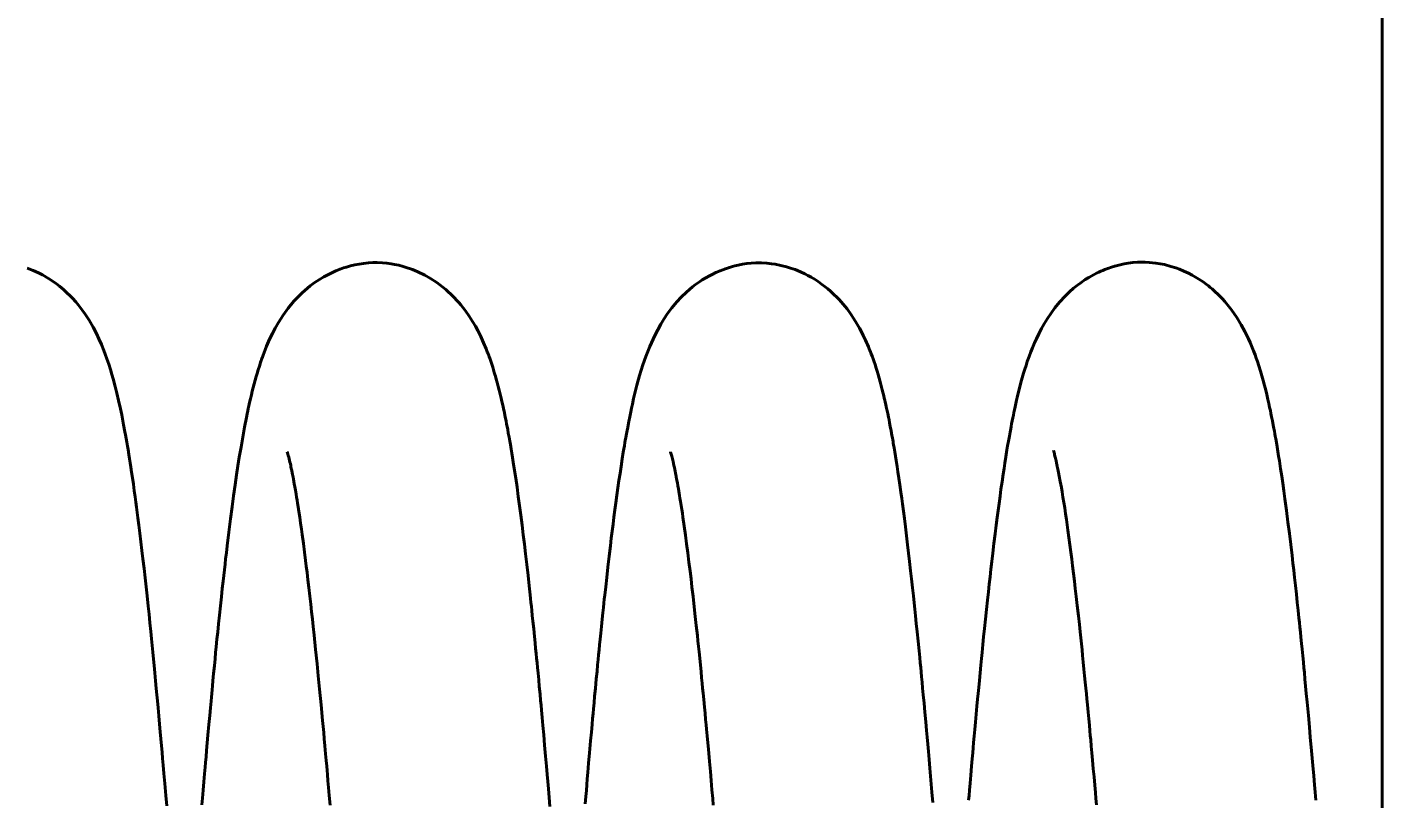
# Model space of a CAD drawing. Header units: millimetres. Extents: x 15 to 415, y 5 to 292.
# Drawn here: x 115.441 to 120.362, y 258.274 to 261.061 of the extents above; entities that cross this region are included whole.
import ezdxf

# ---------------------------------------------------------------- set-up
doc = ezdxf.new("R2010")
doc.units = ezdxf.units.MM
doc.layers.add('Annotations', color=7, linetype='Continuous')
doc.layers.add('Geometries', color=7, linetype='Continuous')
doc.styles.add('Shapr2', font='txt', dxfattribs={"height": 3.3495})
doc.dimstyles.new('ISO-25', dxfattribs={"dimtxt": 2.5, "dimasz": 2.5, "dimexe": 1.25, "dimexo": 0.625, "dimtad": 1, "dimtxsty": 'Standard', "dimcen": 2.5, "dimadec": 0, "dimazin": 0, "dimtfac": 1, "dimtmove": 0, "dimatfit": 3, "dimfxl": 1, "dimarcsym": 0})

# ---------------------------------------------------------------- blocks, each defined once
blk = doc.blocks.new('*D2')
at = {"layer": 'Annotations', "color": 0, "linetype": 'Continuous', "lineweight": 15}
for p, q in [((73.9656, 280.0186), (155.8998, 280.0186)), ((154.6498, 180.5226), (154.6498, 277.5186)), ((77.224, 178.0226), (155.8998, 178.0226))]:
    blk.add_line(p, q, dxfattribs=at)
at = {"layer": 'Annotations', "color": 0}
for points in [[(155.0665, 277.5186), (154.2332, 277.5186), (154.6498, 280.0186)], [(154.2332, 180.5226), (155.0665, 180.5226), (154.6498, 178.0226)]]:
    blk.add_solid(points, dxfattribs=at)
at = {"layer": 'Defpoints', "color": 0}
for p in [(73.3406, 280.0186), (154.6498, 280.0186), (76.599, 178.0226)]:
    blk.add_point(p, dxfattribs=at)
at = {"layer": 'Annotations', "color": 0, "lineweight": 15, "insert": (152.2751, 225.5824), "char_height": 3.3495, "attachment_point": 5, "rotation": 90, "style": 'Shapr2'}
blk.add_mtext('\\A1;102', dxfattribs=at)

msp = doc.modelspace()

# ---------------------------------------------------------------- linework, layer by layer
at = {"layer": 'Geometries', "linetype": 'Continuous', "lineweight": 40}
msp.add_line((120.3308, 262.481), (120.3308, 257.8722), dxfattribs=at)
at = {"layer": 'Geometries', "linetype": 'Continuous', "lineweight": 40, "flags": 128}
for points in [[(117.3273, 258.246), (117.3245, 258.279), (117.3219, 258.3097), (117.3196, 258.3371), (117.3174, 258.3625), (117.3148, 258.3923), (117.3117, 258.4279), (117.3082, 258.4679), (117.305, 258.5048), (117.3019, 258.5389), (117.2992, 258.5684), (117.2969, 258.5945), (117.2953, 258.6119), (117.2937, 258.6293), (117.2916, 258.6517), (117.289, 258.6793), (117.2867, 258.7044), (117.2844, 258.7279), (117.2825, 258.7481), (117.2809, 258.7648), (117.2793, 258.7818), (117.2775, 258.7994), (117.2757, 258.8177), (117.2738, 258.8376), (117.2715, 258.8609), (117.2688, 258.8876), (117.2659, 258.9153), (117.2637, 258.9369), (117.2619, 258.9546), (117.2603, 258.9691), (117.2589, 258.9832), (117.2574, 258.9972), (117.2559, 259.0111), (117.2523, 259.0437), (117.2483, 259.0805), (117.2438, 259.12), (117.2394, 259.1586), (117.2352, 259.1936), (117.2311, 259.2281), (117.2267, 259.2628), (117.2222, 259.2983), (117.2177, 259.3329), (117.2131, 259.3667), (117.2085, 259.3996), (117.2037, 259.4324), (117.1984, 259.4677), (117.1949, 259.4901), (117.1921, 259.5076), (117.1896, 259.5229), (117.1872, 259.5377), (117.1845, 259.5537), (117.1823, 259.5663), (117.1797, 259.581), (117.1771, 259.5952), (117.1748, 259.6079), (117.1728, 259.6186), (117.171, 259.6276), (117.1688, 259.6392), (117.1661, 259.6528), (117.1629, 259.6682), (117.1597, 259.6836), (117.1568, 259.6967), (117.1541, 259.7089), (117.1511, 259.7217), (117.1478, 259.7358), (117.1443, 259.7498), (117.1407, 259.7641), (117.1371, 259.7776), (117.1337, 259.7901), (117.1307, 259.8008), (117.1288, 259.8072), (117.1266, 259.8145), (117.1237, 259.824), (117.1208, 259.8335), (117.1175, 259.8437), (117.1149, 259.8514), (117.1123, 259.8591), (117.1101, 259.8654), (117.1082, 259.8705), (117.1064, 259.8755), (117.1043, 259.8812), (117.1012, 259.8893), (117.0972, 259.8994), (117.0939, 259.9075), (117.0914, 259.9134), (117.0881, 259.9211), (117.0841, 259.93), (117.0775, 259.9441), (117.0667, 259.9656), (117.0582, 259.9812), (117.0478, 259.9989), (117.0358, 260.0177), (117.0221, 260.0373), (117.0059, 260.0582), (116.9986, 260.0668), (116.9918, 260.0745), (116.9818, 260.0851), (116.9702, 260.0968), (116.9604, 260.1059), (116.9517, 260.1136), (116.9405, 260.1229), (116.9192, 260.1389), (116.8969, 260.1536), (116.8763, 260.1654), (116.8502, 260.1782), (116.8399, 260.1826), (116.8318, 260.1859), (116.8239, 260.1888), (116.8126, 260.1927), (116.7976, 260.1973), (116.782, 260.2014), (116.7667, 260.2047), (116.7543, 260.2069), (116.7392, 260.2089), (116.7227, 260.2105), (116.7038, 260.2113), (116.6878, 260.2111), (116.6725, 260.2103), (116.654, 260.2084), (116.6384, 260.206), (116.6235, 260.2032), (116.6075, 260.1993), (116.5928, 260.1952), (116.5825, 260.1919), (116.57, 260.1874), (116.5544, 260.1812), (116.5301, 260.1699), (116.5109, 260.1595), (116.4952, 260.15), (116.4767, 260.1375), (116.4623, 260.1268), (116.4328, 260.1017), (116.4032, 260.0713), (116.3829, 260.0467), (116.3647, 260.0217), (116.3474, 259.9944), (116.3358, 259.9741), (116.3259, 259.9553), (116.3182, 259.9395), (116.3122, 259.9265), (116.3048, 259.9093), (116.2994, 259.896), (116.2919, 259.8763), (116.2896, 259.8699), (116.2879, 259.8652), (116.2863, 259.8606), (116.2847, 259.8559), (116.283, 259.8509), (116.2811, 259.8451), (116.2786, 259.8376), (116.2742, 259.8235), (116.2705, 259.8111), (116.2671, 259.7994), (116.2634, 259.7861), (116.2598, 259.7728), (116.2564, 259.7596), (116.2531, 259.7466), (116.25, 259.7339), (116.2465, 259.7188), (116.2435, 259.7058), (116.2409, 259.6937), (116.2388, 259.6841), (116.2369, 259.6751), (116.2348, 259.6651), (116.2322, 259.6521), (116.2254, 259.6171), (116.2201, 259.5882), (116.2125, 259.5445), (116.2064, 259.5078), (116.2016, 259.4774), (116.1967, 259.4447), (116.1913, 259.4085), (116.1857, 259.3683), (116.1803, 259.3291), (116.1747, 259.2858), (116.1686, 259.2379), (116.1625, 259.1876), (116.1595, 259.1628), (116.1569, 259.1408), (116.1547, 259.1212), (116.1524, 259.1013), (116.1501, 259.0808), (116.1477, 259.0599), (116.1449, 259.0338), (116.1416, 259.004), (116.1381, 258.9708), (116.1346, 258.9379), (116.1313, 258.9059), (116.1283, 258.8766), (116.1257, 258.8506), (116.123, 258.8234), (116.121, 258.8029), (116.1188, 258.7803), (116.1163, 258.755), (116.1137, 258.7272), (116.1111, 258.7003), (116.1095, 258.6826), (116.1081, 258.668), (116.1069, 258.6552), (116.1056, 258.6417), (116.1043, 258.6274), (116.1021, 258.6029), (116.0996, 258.5753), (116.0966, 258.5424), (116.0931, 258.5039), (116.0907, 258.4768), (116.0883, 258.4493), (116.0862, 258.4253), (116.0845, 258.405), (116.083, 258.388), (116.081, 258.3642), (116.0785, 258.3361), (116.0759, 258.3049), (116.0735, 258.2767), (116.0715, 258.2526)], [(118.7089, 258.2614), (118.7058, 258.2984), (118.7021, 258.3413), (118.6983, 258.3851), (118.6957, 258.4159), (118.6931, 258.4449), (118.6907, 258.4719), (118.6885, 258.4972), (118.6864, 258.5213), (118.6836, 258.5518), (118.6804, 258.5873), (118.6774, 258.6201), (118.6747, 258.6492), (118.6724, 258.6741), (118.6704, 258.6954), (118.6685, 258.7149), (118.6668, 258.7328), (118.6653, 258.7489), (118.6637, 258.7652), (118.6618, 258.7851), (118.6595, 258.8086), (118.656, 258.8435), (118.6526, 258.8769), (118.6495, 258.908), (118.6467, 258.935), (118.6441, 258.9595), (118.6417, 258.9826), (118.6391, 259.0075), (118.6359, 259.0365), (118.6324, 259.0683), (118.6291, 259.0977), (118.6253, 259.1318), (118.6218, 259.1621), (118.6183, 259.1914), (118.6143, 259.2246), (118.6103, 259.257), (118.6066, 259.2865), (118.6031, 259.3133), (118.5997, 259.3392), (118.5969, 259.3595), (118.5938, 259.3822), (118.5901, 259.4087), (118.5865, 259.433), (118.5833, 259.4549), (118.5802, 259.4751), (118.5769, 259.496), (118.5743, 259.5125), (118.5718, 259.5279), (118.5695, 259.5416), (118.5676, 259.5526), (118.5666, 259.5589), (118.5655, 259.5651), (118.5644, 259.5712), (118.5632, 259.578), (118.5616, 259.587), (118.5586, 259.6035), (118.5557, 259.6191), (118.5531, 259.6323), (118.5511, 259.6427), (118.549, 259.6533), (118.5464, 259.6657), (118.5433, 259.6805), (118.5411, 259.6907), (118.5393, 259.6988), (118.5376, 259.7065), (118.5358, 259.7142), (118.534, 259.722), (118.5322, 259.7299), (118.5302, 259.7381), (118.5268, 259.7517), (118.5231, 259.7661), (118.5192, 259.7806), (118.5155, 259.7942), (118.5118, 259.8069), (118.5082, 259.8188), (118.5047, 259.8301), (118.5007, 259.8426), (118.4973, 259.8526), (118.4935, 259.8636), (118.4898, 259.8737), (118.4867, 259.882), (118.484, 259.889), (118.4811, 259.8965), (118.4766, 259.9074), (118.473, 259.9158), (118.4699, 259.9228), (118.4661, 259.9313), (118.4618, 259.9405), (118.4581, 259.9482), (118.4542, 259.956), (118.4443, 259.9748), (118.4342, 259.9923), (118.4243, 260.0082), (118.4128, 260.0254), (118.3995, 260.0436), (118.3853, 260.0613), (118.3781, 260.0696), (118.3707, 260.0777), (118.3628, 260.0861), (118.3524, 260.0964), (118.3403, 260.1075), (118.3304, 260.1161), (118.321, 260.1237), (118.3078, 260.1337), (118.2952, 260.1425), (118.2843, 260.1496), (118.2702, 260.1581), (118.258, 260.1648), (118.2468, 260.1706), (118.2317, 260.1776), (118.2123, 260.1856), (118.1954, 260.1915), (118.1805, 260.1961), (118.161, 260.2011), (118.1402, 260.2052), (118.1269, 260.2071), (118.1104, 260.2089), (118.0911, 260.2099), (118.071, 260.2099), (118.0532, 260.2089), (118.0377, 260.2073), (118.0219, 260.205), (118.0072, 260.2021), (117.9949, 260.1993), (117.9865, 260.1971), (117.9748, 260.1937), (117.9605, 260.189), (117.9411, 260.1816), (117.9256, 260.1748), (117.9128, 260.1687), (117.9032, 260.1636), (117.89, 260.1562), (117.8772, 260.1484), (117.8667, 260.1414), (117.8531, 260.1317), (117.8418, 260.1231), (117.8203, 260.1048), (117.8008, 260.0862), (117.7849, 260.0691), (117.767, 260.0475), (117.7518, 260.027), (117.7386, 260.0073), (117.7271, 259.9886), (117.7054, 259.9481), (117.6874, 259.9084), (117.6731, 259.8718), (117.6628, 259.8421), (117.651, 259.8036), (117.6412, 259.7679), (117.6342, 259.7397), (117.6295, 259.7202), (117.6249, 259.6997), (117.6218, 259.6853), (117.6191, 259.6723), (117.6153, 259.654), (117.6121, 259.6376), (117.6095, 259.6244), (117.6079, 259.6154), (117.6058, 259.6044), (117.6035, 259.592), (117.6013, 259.5792), (117.5994, 259.5688), (117.5981, 259.5608), (117.5962, 259.5498), (117.5943, 259.5384), (117.5922, 259.5258), (117.5884, 259.5023), (117.5841, 259.4751), (117.5802, 259.4491), (117.5764, 259.4235), (117.5726, 259.3974), (117.5689, 259.3707), (117.5652, 259.3435), (117.5618, 259.318), (117.5584, 259.2921), (117.555, 259.2658), (117.5519, 259.2404), (117.5488, 259.2154), (117.5454, 259.1876), (117.541, 259.1508), (117.5365, 259.1113), (117.5323, 259.074), (117.5285, 259.0402), (117.5252, 259.0099), (117.5236, 258.9953), (117.5221, 258.9806), (117.5204, 258.9652), (117.5185, 258.9463), (117.5161, 258.9235), (117.5134, 258.8972), (117.5108, 258.8723), (117.5086, 258.8504), (117.5066, 258.8306), (117.5048, 258.8122), (117.5031, 258.7947), (117.5014, 258.7777), (117.4995, 258.758), (117.4972, 258.7344), (117.4946, 258.7072), (117.4914, 258.6728), (117.4887, 258.6444), (117.4866, 258.6211), (117.4846, 258.5992), (117.4831, 258.5824), (117.4814, 258.5647), (117.4794, 258.5423), (117.477, 258.5152), (117.4742, 258.4832), (117.4704, 258.4406), (117.4671, 258.4027), (117.4643, 258.3698), (117.4623, 258.3469), (117.4604, 258.3251), (117.4587, 258.3046), (117.4569, 258.2828), (117.4546, 258.2562)], [(120.0912, 258.2687), (120.0886, 258.2987), (120.0864, 258.3244), (120.0836, 258.357), (120.0804, 258.3941), (120.0758, 258.4469), (120.0714, 258.4966), (120.0682, 258.5324), (120.0644, 258.5748), (120.06, 258.623), (120.057, 258.6547), (120.0545, 258.6816), (120.0522, 258.7064), (120.0499, 258.7301), (120.0483, 258.7471), (120.0463, 258.7672), (120.0441, 258.7902), (120.0417, 258.8142), (120.0396, 258.8353), (120.0373, 258.8582), (120.0355, 258.8766), (120.0337, 258.8937), (120.032, 258.9108), (120.0302, 258.9282), (120.0275, 258.9539), (120.0244, 258.9832), (120.0212, 259.0129), (120.0178, 259.0443), (120.0145, 259.074), (120.0116, 259.1005), (120.0087, 259.1259), (120.0056, 259.1525), (120.0009, 259.1924), (119.9961, 259.2321), (119.9909, 259.2734), (119.9854, 259.316), (119.9799, 259.3573), (119.9758, 259.387), (119.972, 259.4143), (119.9682, 259.4399), (119.9643, 259.466), (119.9598, 259.4952), (119.9571, 259.5121), (119.9544, 259.5289), (119.9517, 259.5455), (119.949, 259.5613), (119.9467, 259.5746), (119.9451, 259.5838), (119.9434, 259.5929), (119.9417, 259.6022), (119.9399, 259.6123), (119.9377, 259.6236), (119.9347, 259.6395), (119.9319, 259.6537), (119.9294, 259.6659), (119.9272, 259.6765), (119.9247, 259.6882), (119.9217, 259.702), (119.9185, 259.7167), (119.9143, 259.7343), (119.9104, 259.7505), (119.9061, 259.7677), (119.9015, 259.7849), (119.8967, 259.8021), (119.8917, 259.8194), (119.8859, 259.8379), (119.8805, 259.8544), (119.8766, 259.8659), (119.8723, 259.8778), (119.8666, 259.8929), (119.862, 259.9045), (119.8546, 259.9221), (119.8487, 259.9352), (119.8353, 259.9627), (119.8225, 259.9864), (119.8066, 260.0126), (119.7871, 260.0407), (119.763, 260.0707), (119.7547, 260.0799), (119.7473, 260.0877), (119.739, 260.0961), (119.7274, 260.107), (119.7173, 260.1159), (119.7105, 260.1216), (119.7039, 260.1269), (119.6954, 260.1334), (119.6842, 260.1415), (119.6688, 260.1517), (119.6571, 260.1589), (119.6455, 260.1654), (119.6321, 260.1724), (119.6155, 260.1802), (119.5992, 260.187), (119.5857, 260.192), (119.5683, 260.1976), (119.5449, 260.2037), (119.53, 260.2067), (119.5138, 260.2093), (119.4899, 260.2118), (119.476, 260.2125), (119.4637, 260.2126), (119.4483, 260.2122), (119.4315, 260.211), (119.4144, 260.2089), (119.3992, 260.2063), (119.3858, 260.2035), (119.3759, 260.2011), (119.3657, 260.1983), (119.354, 260.1947), (119.3407, 260.1902), (119.3299, 260.186), (119.3228, 260.1831), (119.3158, 260.1801), (119.3088, 260.1769), (119.3017, 260.1736), (119.292, 260.1686), (119.2722, 260.1576), (119.2594, 260.1496), (119.2428, 260.1383), (119.2307, 260.1293), (119.2169, 260.1182), (119.2027, 260.1057), (119.1865, 260.0901), (119.1665, 260.0684), (119.1495, 260.0477), (119.1358, 260.029), (119.1226, 260.0094), (119.1108, 259.99), (119.101, 259.9725), (119.0915, 259.9542), (119.0828, 259.9361), (119.0762, 259.9214), (119.0683, 259.9028), (119.0629, 259.889), (119.0565, 259.8719), (119.0502, 259.8539), (119.0455, 259.8398), (119.0411, 259.826), (119.0366, 259.8112), (119.032, 259.7951), (119.0271, 259.7775), (119.0221, 259.758), (119.0174, 259.7393), (119.0139, 259.7244), (119.0115, 259.7142), (119.0088, 259.7021), (119.0061, 259.6899), (119.0037, 259.6787), (119.0017, 259.6691), (118.9998, 259.6601), (118.9979, 259.6506), (118.9958, 259.6401), (118.9936, 259.6288), (118.9917, 259.6188), (118.9902, 259.6105), (118.988, 259.5987), (118.9853, 259.5837), (118.9822, 259.5664), (118.9792, 259.5488), (118.9768, 259.5344), (118.9727, 259.5096), (118.969, 259.4861), (118.9662, 259.4679), (118.9629, 259.4463), (118.9589, 259.4191), (118.9551, 259.3926), (118.9516, 259.3678), (118.948, 259.3411), (118.9446, 259.3159), (118.9412, 259.2902), (118.9377, 259.2627), (118.9338, 259.2315), (118.9296, 259.197), (118.9253, 259.1612), (118.9218, 259.1311), (118.9186, 259.1032), (118.9156, 259.0764), (118.9126, 259.0499), (118.9096, 259.0224), (118.9062, 258.9916), (118.9026, 258.9578), (118.899, 258.9233), (118.8955, 258.889), (118.8924, 258.859), (118.8897, 258.832), (118.8868, 258.8026), (118.8847, 258.7809), (118.8823, 258.7566), (118.8797, 258.7297), (118.877, 258.7014), (118.8746, 258.6764), (118.8726, 258.6552), (118.8707, 258.6347), (118.8684, 258.6093), (118.8657, 258.5801), (118.8631, 258.5514), (118.8607, 258.5248), (118.8585, 258.5002), (118.8564, 258.4776), (118.8547, 258.4578), (118.8531, 258.4397), (118.8513, 258.4189), (118.849, 258.3922), (118.8461, 258.3596), (118.8437, 258.3305), (118.8416, 258.3058), (118.8398, 258.2856), (118.8384, 258.2688)], [(115.9442, 258.2483), (115.9409, 258.2865), (115.9374, 258.3289), (115.9343, 258.3652), (115.9316, 258.3957), (115.9295, 258.4204), (115.9276, 258.4424), (115.9255, 258.4659), (115.9233, 258.4911), (115.9211, 258.5161), (115.9186, 258.5438), (115.9159, 258.5742), (115.9132, 258.6032), (115.911, 258.6278), (115.909, 258.6492), (115.9068, 258.6726), (115.9042, 258.7001), (115.9015, 258.7292), (115.899, 258.7554), (115.8968, 258.7784), (115.8942, 258.8043), (115.8919, 258.8284), (115.8895, 258.8519), (115.8868, 258.8791), (115.8837, 258.9101), (115.8805, 258.9406), (115.8775, 258.9696), (115.8735, 259.007), (115.8699, 259.0405), (115.8664, 259.0728), (115.8626, 259.1058), (115.8586, 259.1408), (115.8551, 259.1707), (115.8514, 259.2023), (115.8475, 259.2342), (115.8439, 259.2632), (115.8406, 259.2886), (115.838, 259.309), (115.8355, 259.3276), (115.833, 259.3462), (115.8304, 259.3655), (115.8274, 259.3871), (115.8241, 259.4105), (115.8206, 259.4341), (115.8176, 259.4545), (115.8149, 259.4719), (115.8125, 259.4874), (115.8101, 259.5027), (115.8076, 259.5185), (115.8048, 259.5356), (115.8027, 259.548), (115.8003, 259.5622), (115.7978, 259.576), (115.7956, 259.5886), (115.7936, 259.5996), (115.7888, 259.6254), (115.7818, 259.6607), (115.7772, 259.6832), (115.7706, 259.7131), (115.7646, 259.7389), (115.7585, 259.7634), (115.7511, 259.7913), (115.7466, 259.8072), (115.7414, 259.8246), (115.7353, 259.844), (115.7286, 259.8638), (115.7227, 259.8803), (115.7175, 259.8939), (115.7088, 259.9153), (115.6996, 259.9362), (115.6906, 259.9551), (115.6788, 259.9777), (115.6644, 260.0027), (115.6496, 260.0254), (115.641, 260.0376), (115.6336, 260.0476), (115.6262, 260.057), (115.6158, 260.0694), (115.6045, 260.0821), (115.5949, 260.0921), (115.5855, 260.1013), (115.5721, 260.1135), (115.5578, 260.1255), (115.5464, 260.1343), (115.5306, 260.1456), (115.5174, 260.1542), (115.4962, 260.1666), (115.4816, 260.1742), (115.4629, 260.1828), (115.4408, 260.1915)], [(116.3793, 259.5277), (116.3795, 259.5271), (116.3805, 259.5238), (116.3818, 259.5193), (116.3832, 259.5141), (116.3849, 259.5077), (116.3862, 259.5023), (116.3877, 259.496), (116.3892, 259.4898), (116.3905, 259.484), (116.3918, 259.4782), (116.3928, 259.4735), (116.394, 259.4678), (116.3956, 259.4602), (116.3972, 259.4523), (116.3985, 259.4455), (116.4003, 259.4365), (116.4018, 259.4287), (116.4033, 259.4206), (116.4048, 259.4121), (116.4068, 259.4009), (116.4088, 259.3894), (116.4113, 259.375), (116.4132, 259.3634), (116.4149, 259.3529), (116.4166, 259.3424), (116.4188, 259.3286), (116.4214, 259.312), (116.4245, 259.291), (116.4276, 259.2695), (116.4306, 259.2488), (116.4334, 259.2288), (116.4378, 259.1962), (116.4418, 259.1654), (116.4456, 259.1352), (116.4481, 259.1149), (116.451, 259.0912), (116.4542, 259.0652), (116.4574, 259.0378), (116.461, 259.0064), (116.4643, 258.9768), (116.4674, 258.9494), (116.4702, 258.9233), (116.4731, 258.8964), (116.4764, 258.8659), (116.4818, 258.8139), (116.487, 258.762), (116.4914, 258.7182), (116.4961, 258.6697), (116.5015, 258.6135), (116.5067, 258.5576), (116.5108, 258.5133), (116.5128, 258.4912), (116.5152, 258.4652), (116.5177, 258.437), (116.5199, 258.4124), (116.5217, 258.3923), (116.5231, 258.3766), (116.5244, 258.3619), (116.5263, 258.3395), (116.5285, 258.3145), (116.531, 258.2857), (116.534, 258.2508)], [(117.7624, 259.5273), (117.7625, 259.5268), (117.7637, 259.5229), (117.7658, 259.5156), (117.7668, 259.5117), (117.768, 259.5072), (117.7691, 259.5025), (117.7703, 259.4978), (117.7715, 259.4927), (117.7731, 259.4857), (117.7747, 259.4782), (117.7764, 259.4707), (117.7778, 259.4641), (117.7791, 259.4576), (117.7805, 259.4504), (117.7816, 259.445), (117.7826, 259.44), (117.7834, 259.4356), (117.7842, 259.4313), (117.7855, 259.4246), (117.7873, 259.415), (117.789, 259.4052), (117.791, 259.3941), (117.7925, 259.3852), (117.7938, 259.3776), (117.7951, 259.3698), (117.7966, 259.3606), (117.7986, 259.3484), (117.8009, 259.3339), (117.8031, 259.3195), (117.8052, 259.3055), (117.8072, 259.292), (117.8165, 259.2266), (117.8207, 259.1954), (117.8249, 259.1631), (117.8291, 259.1296), (117.8332, 259.0966), (117.8365, 259.0692), (117.84, 259.0393), (117.8439, 259.0049), (117.8482, 258.9673), (117.852, 258.9322), (117.8554, 258.9008), (117.8574, 258.8821), (117.8594, 258.8638), (117.8613, 258.8452), (117.8635, 258.8245), (117.8655, 258.8047), (117.8678, 258.7819), (117.8704, 258.7568), (117.8726, 258.7342), (117.8749, 258.7115), (117.8767, 258.6925), (117.8785, 258.6739), (117.8803, 258.6553), (117.8825, 258.633), (117.8851, 258.6053), (117.8871, 258.5836), (117.8892, 258.5612), (117.891, 258.5419), (117.8925, 258.5259), (117.8937, 258.5132), (117.8947, 258.5014), (117.8959, 258.489), (117.898, 258.4653), (117.9004, 258.4393), (117.9031, 258.4089), (117.9063, 258.373), (117.9091, 258.3408), (117.9121, 258.3061), (117.9147, 258.2757), (117.9169, 258.251)], [(119.1442, 259.5325), (119.1445, 259.5317), (119.1453, 259.5292), (119.1465, 259.5251), (119.148, 259.5198), (119.1488, 259.5165), (119.1496, 259.5134), (119.15, 259.5118), (119.1508, 259.5086), (119.1519, 259.5043), (119.1529, 259.4998), (119.1541, 259.4949), (119.1557, 259.4875), (119.1571, 259.4811), (119.1577, 259.4787), (119.1584, 259.475), (119.1595, 259.4699), (119.1606, 259.4647), (119.1629, 259.4534), (119.1656, 259.4394), (119.1691, 259.4208), (119.1711, 259.4095), (119.1731, 259.3982), (119.1757, 259.3826), (119.1789, 259.3633), (119.182, 259.3444), (119.185, 259.3247), (119.1883, 259.3034), (119.1913, 259.283), (119.194, 259.2637), (119.1967, 259.2445), (119.2003, 259.2183), (119.2039, 259.1912), (119.2074, 259.1648), (119.2105, 259.1403), (119.2136, 259.1152), (119.2169, 259.0883), (119.2202, 259.0605), (119.2234, 259.0336), (119.2267, 259.0052), (119.2303, 258.9726), (119.2345, 258.9352), (119.2379, 258.9038), (119.2407, 258.8774), (119.243, 258.8557), (119.2453, 258.8343), (119.2475, 258.8123), (119.2496, 258.7917), (119.2521, 258.7678), (119.2546, 258.7427), (119.257, 258.7187), (119.2592, 258.6958), (119.2613, 258.6741), (119.2633, 258.6539), (119.2651, 258.6351), (119.2672, 258.6136), (119.2697, 258.5871), (119.2719, 258.5629), (119.2741, 258.54), (119.2759, 258.5198), (119.2775, 258.5023), (119.2789, 258.4875), (119.281, 258.4644), (119.2832, 258.4401), (119.2855, 258.4138), (119.2883, 258.3822), (119.2909, 258.3534), (119.2935, 258.3234), (119.2958, 258.2973), (119.2976, 258.2755), (119.2996, 258.2522)]]:
    msp.add_lwpolyline(points, dxfattribs=at)

# ---------------------------------------------------------------- dimensions: what is measured, and where the dimension line sits
at = {"layer": 'Annotations', "linetype": 'Continuous', "lineweight": 15}
dim = msp.add_linear_dim(base=(154.6498, 280.0186), p1=(76.599, 178.0226), p2=(73.3406, 280.0186), angle=90, dimstyle='ISO-25', override={"dimscale": 1, "dimgap": 0.7, "dimdec": 2, "dimlfac": 1, "dimrnd": 0.01, "dimzin": 8, "dimdsep": 44, "dimtxsty": 'Shapr2', "dimse1": 0, "dimse2": 0, "dimadec": 2, "dimtol": 0, "dimlim": 0, "dimtp": 0, "dimtm": 0, "dimtfac": 0.6, "dimtdec": 8, "dimfrac": 2, "dimtolj": 1, "dimlwd": 15, "dimlwe": 15}, dxfattribs=at)
dim.commit()
dim.dimension.update_dxf_attribs({"geometry": '*D2', "text_midpoint": (154.6498, 225.5824), "dimtype": 160})

doc.saveas('drawing.dxf')
